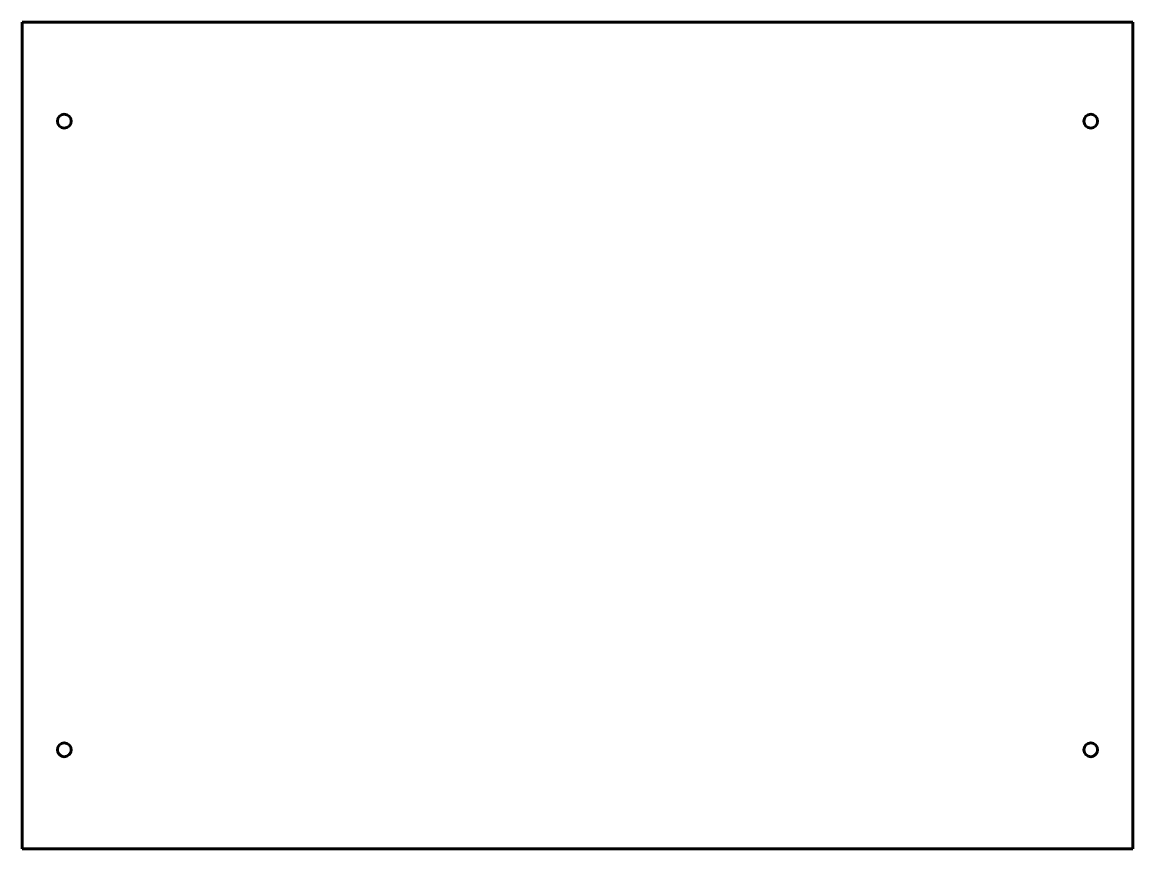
# Model space of a CAD drawing. Header units: millimetres. Extents: x -528 to 594, y -422 to 413.
import ezdxf

# ---------------------------------------------------------------- set-up
doc = ezdxf.new("R2010")
doc.units = ezdxf.units.MM
doc.linetypes.add('K5LT_BASIC', pattern=[0])
doc.layers.add('Системный слой', color=7, linetype='Continuous')

# ---------------------------------------------------------------- blocks, each defined once
blk = doc.blocks.new('U0')
at = {"layer": 'Системный слой', "color": 5, "linetype": 'K5LT_BASIC', "lineweight": 60, "true_color": 0x0000ff}
for p, q in [((-527.5, 412.8), (594.5, 412.8)), ((-527.5, -422.2), (-527.5, 412.8)), ((594.5, 412.8), (594.5, -422.2)), ((594.5, -422.2), (-527.5, -422.2))]:
    blk.add_line(p, q, dxfattribs=at)

msp = doc.modelspace()

# ---------------------------------------------------------------- linework, layer by layer
at = {"layer": 'Системный слой', "color": 5, "linetype": 'K5LT_BASIC', "lineweight": 60, "true_color": 0x0000ff}
for centre in [(-485, 312.8), (552, 312.8), (-485, -322.2), (552, -322.2)]:
    msp.add_circle(centre, 7, dxfattribs=at)

# ---------------------------------------------------------------- block references
at = {"layer": 'Системный слой'}
msp.add_blockref('U0', (0, 0), dxfattribs=at)

doc.saveas('drawing.dxf')
